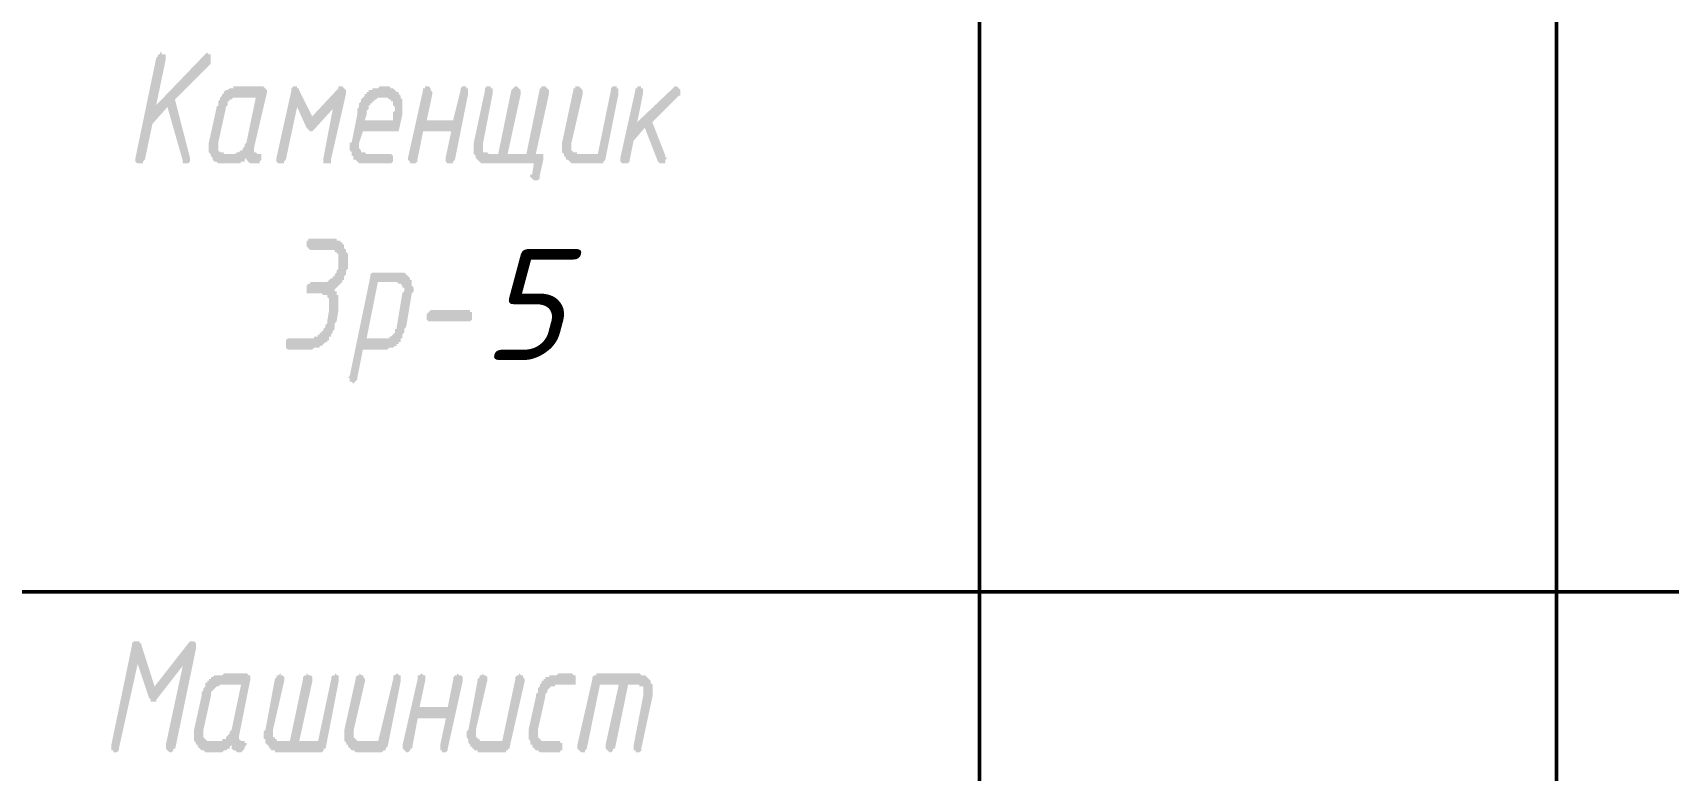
# Model space of a CAD drawing. Header units: millimetres. Extents: x 2279 to 5236, y 896 to 2828.
# Drawn here: x 3834.87 to 3871.72, y 1193.62 to 1210.23 of the extents above; entities that cross this region are included whole.
import ezdxf

# ---------------------------------------------------------------- set-up
doc = ezdxf.new("R2010")
doc.units = ezdxf.units.MM
doc.layers.add('PDF _!!ТОНКАЯ', color=7, linetype='Continuous')
doc.layers.add('PDF _Текст', color=7, linetype='Continuous')
doc.styles.add('PDF ISOCPEUR Italic', font='isocpeui.ttf')

msp = doc.modelspace()

# ---------------------------------------------------------------- hatches: boundary and pattern name
at = {"layer": 'PDF _!!ТОНКАЯ', "transparency": 33554559}
for points in [[(3837.905, 1208.553), (3837.566, 1208.172), (3837.397, 1207.368), (3837.355, 1207.325), (3837.355, 1207.283), (3837.312, 1207.283), (3837.312, 1207.283), (3837.27, 1207.283), (3837.27, 1207.283), (3837.228, 1207.283), (3837.228, 1207.283), (3837.185, 1207.325), (3837.185, 1207.368), (3837.185, 1207.368), (3837.185, 1207.41), (3837.185, 1207.41), (3837.651, 1209.654), (3837.693, 1209.696), (3837.693, 1209.738), (3837.736, 1209.738), (3837.736, 1209.781), (3837.778, 1209.781), (3837.778, 1209.738), (3837.82, 1209.738), (3837.863, 1209.738), (3837.863, 1209.696), (3837.863, 1209.654), (3837.863, 1209.654), (3837.863, 1209.611), (3837.863, 1209.611), (3837.651, 1208.595), (3838.752, 1209.738), (3838.752, 1209.738), (3838.794, 1209.781), (3838.794, 1209.781), (3838.836, 1209.738), (3838.836, 1209.738), (3838.879, 1209.738), (3838.879, 1209.696), (3838.879, 1209.654), (3838.879, 1209.654), (3838.879, 1209.611), (3838.879, 1209.569), (3838.879, 1209.527), (3838.074, 1208.722), (3838.413, 1207.41), (3838.413, 1207.368), (3838.413, 1207.368), (3838.413, 1207.325), (3838.413, 1207.325), (3838.371, 1207.283), (3838.371, 1207.283), (3838.328, 1207.283), (3838.328, 1207.283), (3838.286, 1207.283), (3838.244, 1207.283), (3838.244, 1207.283), (3838.244, 1207.325), (3838.244, 1207.368)], [(3841.63, 1208.511), (3841.207, 1208.045), (3841.207, 1208.045), (3841.165, 1208.003), (3841.122, 1208.003), (3841.122, 1208.003), (3841.08, 1208.045), (3841.08, 1208.045), (3841.038, 1208.087), (3840.826, 1208.553), (3840.572, 1207.368), (3840.53, 1207.325), (3840.53, 1207.283), (3840.53, 1207.283), (3840.487, 1207.283), (3840.445, 1207.283), (3840.445, 1207.283), (3840.403, 1207.283), (3840.403, 1207.283), (3840.36, 1207.325), (3840.36, 1207.368), (3840.36, 1207.368), (3840.36, 1207.41), (3840.36, 1207.41), (3840.699, 1208.934), (3840.699, 1208.976), (3840.699, 1208.976), (3840.741, 1209.019), (3840.784, 1209.019), (3840.784, 1209.019), (3840.826, 1209.019), (3840.826, 1208.976), (3840.868, 1208.976), (3840.868, 1208.934), (3841.165, 1208.341), (3841.757, 1208.976), (3841.757, 1209.019), (3841.8, 1209.019), (3841.8, 1209.019), (3841.842, 1209.019), (3841.884, 1208.976), (3841.884, 1208.976), (3841.927, 1208.934), (3841.927, 1208.934), (3841.927, 1208.892), (3841.927, 1208.849), (3841.927, 1208.849), (3841.588, 1207.368), (3841.588, 1207.325), (3841.588, 1207.283), (3841.546, 1207.283), (3841.503, 1207.283), (3841.503, 1207.283), (3841.461, 1207.283), (3841.461, 1207.283), (3841.419, 1207.283), (3841.419, 1207.325), (3841.419, 1207.368), (3841.419, 1207.368), (3841.419, 1207.41), (3841.419, 1207.41)], [(3844.298, 1208.003), (3843.663, 1208.003), (3843.536, 1207.368), (3843.536, 1207.325), (3843.493, 1207.283), (3843.493, 1207.283), (3843.451, 1207.283), (3843.451, 1207.283), (3843.409, 1207.283), (3843.366, 1207.283), (3843.366, 1207.283), (3843.366, 1207.325), (3843.324, 1207.368), (3843.324, 1207.368), (3843.324, 1207.41), (3843.324, 1207.41), (3843.663, 1208.934), (3843.663, 1208.976), (3843.705, 1208.976), (3843.705, 1209.019), (3843.747, 1209.019), (3843.747, 1209.019), (3843.79, 1209.019), (3843.832, 1208.976), (3843.832, 1208.976), (3843.832, 1208.934), (3843.874, 1208.892), (3843.874, 1208.892), (3843.874, 1208.849), (3843.874, 1208.849), (3843.747, 1208.257), (3844.34, 1208.257), (3844.509, 1208.934), (3844.509, 1208.976), (3844.509, 1208.976), (3844.552, 1209.019), (3844.552, 1209.019), (3844.594, 1209.019), (3844.636, 1209.019), (3844.636, 1208.976), (3844.679, 1208.976), (3844.679, 1208.934), (3844.679, 1208.934), (3844.679, 1208.892), (3844.679, 1208.849), (3844.679, 1208.849), (3844.382, 1207.368), (3844.34, 1207.325), (3844.34, 1207.283), (3844.298, 1207.283), (3844.298, 1207.283), (3844.255, 1207.283), (3844.255, 1207.283), (3844.213, 1207.283), (3844.213, 1207.283), (3844.171, 1207.325), (3844.171, 1207.368), (3844.171, 1207.368), (3844.171, 1207.41), (3844.171, 1207.41)], [(3846.16, 1207.283), (3845.102, 1207.283), (3845.06, 1207.283), (3845.06, 1207.283), (3845.017, 1207.283), (3844.975, 1207.283), (3844.975, 1207.283), (3844.933, 1207.325), (3844.933, 1207.325), (3844.89, 1207.368), (3844.89, 1207.368), (3844.848, 1207.41), (3844.848, 1207.452), (3844.848, 1207.452), (3844.806, 1207.495), (3844.806, 1207.537), (3844.806, 1207.579), (3844.806, 1207.622), (3844.806, 1207.664), (3844.806, 1207.664), (3844.806, 1207.706), (3844.806, 1207.749), (3844.806, 1207.749), (3845.06, 1208.934), (3845.06, 1208.976), (3845.06, 1208.976), (3845.102, 1209.019), (3845.144, 1209.019), (3845.144, 1209.019), (3845.187, 1209.019), (3845.187, 1208.976), (3845.229, 1208.976), (3845.229, 1208.934), (3845.229, 1208.892), (3845.229, 1208.892), (3845.229, 1208.849), (3845.229, 1208.849), (3845.017, 1207.749), (3845.017, 1207.706), (3845.017, 1207.706), (3845.017, 1207.664), (3845.017, 1207.622), (3845.017, 1207.622), (3845.017, 1207.579), (3845.017, 1207.537), (3845.06, 1207.537), (3845.102, 1207.537), (3845.102, 1207.537), (3845.144, 1207.495), (3845.144, 1207.495), (3845.356, 1207.495), (3845.652, 1208.934), (3845.695, 1208.976), (3845.695, 1208.976), (3845.737, 1209.019), (3845.737, 1209.019), (3845.779, 1209.019), (3845.779, 1209.019), (3845.822, 1208.976), (3845.822, 1208.976), (3845.864, 1208.934), (3845.864, 1208.892), (3845.864, 1208.892), (3845.864, 1208.849), (3845.864, 1208.849), (3845.568, 1207.495), (3845.991, 1207.495), (3846.287, 1208.934), (3846.287, 1208.976), (3846.33, 1208.976), (3846.33, 1209.019), (3846.372, 1209.019), (3846.372, 1209.019), (3846.414, 1209.019), (3846.457, 1208.976), (3846.457, 1208.976), (3846.499, 1208.934), (3846.499, 1208.892), (3846.499, 1208.892), (3846.499, 1208.849), (3846.499, 1208.849), (3846.203, 1207.495), (3846.287, 1207.495), (3846.33, 1207.495), (3846.372, 1207.495), (3846.372, 1207.495), (3846.372, 1207.452), (3846.372, 1207.41), (3846.372, 1207.368), (3846.287, 1206.987), (3846.287, 1206.944), (3846.245, 1206.902), (3846.245, 1206.902), (3846.203, 1206.902), (3846.203, 1206.902), (3846.16, 1206.902), (3846.16, 1206.902), (3846.118, 1206.944), (3846.118, 1206.944), (3846.076, 1206.987), (3846.076, 1207.029), (3846.118, 1207.029), (3846.118, 1207.029)], [(3847.896, 1208.934), (3847.896, 1208.976), (3847.896, 1208.976), (3847.938, 1209.019), (3847.981, 1209.019), (3847.981, 1209.019), (3848.023, 1209.019), (3848.023, 1208.976), (3848.065, 1208.976), (3848.065, 1208.934), (3848.065, 1208.934), (3848.065, 1208.892), (3848.065, 1208.849), (3848.065, 1208.849), (3847.769, 1207.368), (3847.769, 1207.368), (3847.727, 1207.325), (3847.727, 1207.283), (3847.684, 1207.283), (3847.684, 1207.283), (3847.642, 1207.283), (3847.642, 1207.283), (3847.134, 1207.283), (3847.092, 1207.283), (3847.049, 1207.283), (3847.007, 1207.283), (3847.007, 1207.283), (3846.965, 1207.325), (3846.965, 1207.325), (3846.922, 1207.368), (3846.88, 1207.368), (3846.88, 1207.368), (3846.88, 1207.41), (3846.838, 1207.452), (3846.838, 1207.452), (3846.838, 1207.495), (3846.795, 1207.537), (3846.795, 1207.579), (3846.795, 1207.622), (3846.795, 1207.664), (3846.795, 1207.664), (3846.795, 1207.706), (3846.795, 1207.749), (3846.795, 1207.749), (3847.049, 1208.934), (3847.049, 1208.976), (3847.092, 1208.976), (3847.092, 1209.019), (3847.134, 1209.019), (3847.134, 1209.019), (3847.176, 1209.019), (3847.219, 1208.976), (3847.219, 1208.976), (3847.261, 1208.934), (3847.261, 1208.934), (3847.261, 1208.892), (3847.261, 1208.849), (3847.261, 1208.849), (3847.007, 1207.749), (3847.007, 1207.706), (3847.007, 1207.664), (3847.007, 1207.664), (3847.007, 1207.622), (3847.007, 1207.622), (3847.007, 1207.579), (3847.049, 1207.537), (3847.049, 1207.537), (3847.092, 1207.537), (3847.134, 1207.537), (3847.134, 1207.495), (3847.176, 1207.495), (3847.6, 1207.495)], [(3848.658, 1208.087), (3848.404, 1207.791), (3848.319, 1207.368), (3848.319, 1207.325), (3848.277, 1207.283), (3848.277, 1207.283), (3848.235, 1207.283), (3848.235, 1207.283), (3848.192, 1207.283), (3848.15, 1207.283), (3848.15, 1207.283), (3848.108, 1207.325), (3848.108, 1207.368), (3848.108, 1207.368), (3848.108, 1207.41), (3848.108, 1207.41), (3848.446, 1208.934), (3848.446, 1208.976), (3848.489, 1208.976), (3848.489, 1209.019), (3848.531, 1209.019), (3848.531, 1209.019), (3848.573, 1209.019), (3848.573, 1208.976), (3848.616, 1208.976), (3848.616, 1208.934), (3848.616, 1208.934), (3848.616, 1208.892), (3848.616, 1208.849), (3848.616, 1208.849), (3848.489, 1208.214), (3849.293, 1208.976), (3849.335, 1209.019), (3849.378, 1209.019), (3849.378, 1209.019), (3849.378, 1209.019), (3849.42, 1208.976), (3849.42, 1208.976), (3849.462, 1208.934), (3849.462, 1208.892), (3849.462, 1208.892), (3849.462, 1208.849), (3849.462, 1208.807), (3849.42, 1208.807), (3849.42, 1208.807), (3848.827, 1208.214), (3849.124, 1207.452), (3849.124, 1207.41), (3849.166, 1207.41), (3849.124, 1207.368), (3849.124, 1207.325), (3849.124, 1207.283), (3849.081, 1207.283), (3849.081, 1207.283), (3849.039, 1207.283), (3848.997, 1207.283), (3848.997, 1207.283), (3848.954, 1207.325), (3848.954, 1207.325)], [(3841.63, 1204.447), (3841.673, 1204.447), (3841.673, 1204.404), (3841.715, 1204.404), (3841.715, 1204.362), (3841.715, 1204.32), (3841.757, 1204.32), (3841.757, 1204.277), (3841.757, 1204.235), (3841.757, 1204.193), (3841.757, 1204.15), (3841.757, 1204.108), (3841.757, 1204.066), (3841.757, 1204.023), (3841.757, 1203.981), (3841.757, 1203.981), (3841.715, 1203.727), (3841.673, 1203.685), (3841.673, 1203.642), (3841.673, 1203.6), (3841.673, 1203.558), (3841.63, 1203.515), (3841.63, 1203.473), (3841.63, 1203.473), (3841.588, 1203.431), (3841.588, 1203.388), (3841.546, 1203.388), (3841.546, 1203.346), (3841.546, 1203.304), (3841.503, 1203.304), (3841.503, 1203.261), (3841.461, 1203.261), (3841.419, 1203.219), (3841.419, 1203.219), (3841.376, 1203.177), (3841.376, 1203.177), (3841.334, 1203.177), (3841.334, 1203.134), (3841.292, 1203.134), (3841.249, 1203.134), (3841.249, 1203.134), (3841.207, 1203.134), (3841.165, 1203.092), (3841.165, 1203.092), (3841.122, 1203.092), (3841.08, 1203.092), (3841.038, 1203.092), (3841.038, 1203.092), (3840.657, 1203.092), (3840.614, 1203.092), (3840.614, 1203.092), (3840.572, 1203.134), (3840.572, 1203.134), (3840.572, 1203.177), (3840.572, 1203.219), (3840.572, 1203.261), (3840.572, 1203.304), (3840.572, 1203.304), (3840.614, 1203.346), (3840.614, 1203.346), (3840.657, 1203.346), (3841.08, 1203.346), (3841.122, 1203.346), (3841.165, 1203.346), (3841.207, 1203.346), (3841.207, 1203.388), (3841.249, 1203.388), (3841.292, 1203.388), (3841.292, 1203.431), (3841.334, 1203.431), (3841.334, 1203.473), (3841.376, 1203.473), (3841.376, 1203.515), (3841.419, 1203.515), (3841.419, 1203.558), (3841.461, 1203.6), (3841.461, 1203.642), (3841.461, 1203.642), (3841.503, 1203.685), (3841.503, 1203.727), (3841.546, 1203.981), (3841.546, 1204.023), (3841.546, 1204.066), (3841.546, 1204.108), (3841.546, 1204.108), (3841.546, 1204.15), (3841.546, 1204.193), (3841.546, 1204.193), (3841.546, 1204.235), (3841.503, 1204.277), (3841.503, 1204.277), (3841.503, 1204.32), (3841.461, 1204.32), (3841.419, 1204.32), (3841.419, 1204.32), (3841.376, 1204.362), (3841.334, 1204.362), (3841.334, 1204.362), (3841.122, 1204.362), (3841.122, 1204.362), (3841.08, 1204.362), (3841.038, 1204.362), (3841.038, 1204.404), (3841.038, 1204.447), (3841.038, 1204.489), (3841.038, 1204.489), (3841.038, 1204.531), (3841.08, 1204.574), (3841.08, 1204.574), (3841.122, 1204.574), (3841.122, 1204.616), (3841.376, 1204.616), (3841.419, 1204.616), (3841.419, 1204.616), (3841.461, 1204.616), (3841.503, 1204.616), (3841.503, 1204.616), (3841.546, 1204.658), (3841.546, 1204.658), (3841.588, 1204.701), (3841.63, 1204.701), (3841.63, 1204.743), (3841.673, 1204.743), (3841.673, 1204.785), (3841.715, 1204.828), (3841.715, 1204.828), (3841.715, 1204.87), (3841.757, 1204.912), (3841.757, 1204.955), (3841.757, 1204.955), (3841.757, 1204.997), (3841.757, 1205.039), (3841.757, 1205.082), (3841.757, 1205.124), (3841.757, 1205.166), (3841.757, 1205.209), (3841.757, 1205.209), (3841.757, 1205.251), (3841.715, 1205.251), (3841.715, 1205.293), (3841.673, 1205.293), (3841.673, 1205.336), (3841.63, 1205.336), (3841.588, 1205.336), (3841.588, 1205.336), (3841.546, 1205.336), (3841.546, 1205.336), (3841.122, 1205.336), (3841.122, 1205.336), (3841.08, 1205.378), (3841.08, 1205.378), (3841.038, 1205.42), (3841.038, 1205.42), (3841.038, 1205.463), (3841.038, 1205.505), (3841.038, 1205.547), (3841.08, 1205.547), (3841.08, 1205.59), (3841.122, 1205.59), (3841.122, 1205.59), (3841.588, 1205.59), (3841.63, 1205.59), (3841.63, 1205.59), (3841.673, 1205.59), (3841.715, 1205.59), (3841.715, 1205.547), (3841.757, 1205.547), (3841.8, 1205.547), (3841.8, 1205.505), (3841.842, 1205.505), (3841.842, 1205.463), (3841.884, 1205.463), (3841.884, 1205.42), (3841.884, 1205.378), (3841.927, 1205.336), (3841.927, 1205.336), (3841.927, 1205.293), (3841.969, 1205.251), (3841.969, 1205.209), (3841.969, 1205.209), (3841.969, 1205.166), (3841.969, 1205.124), (3841.969, 1205.082), (3841.969, 1205.039), (3841.969, 1204.997), (3841.969, 1204.955), (3841.969, 1204.955), (3841.969, 1204.912), (3841.927, 1204.87), (3841.927, 1204.828), (3841.927, 1204.828), (3841.927, 1204.785), (3841.884, 1204.743), (3841.884, 1204.701), (3841.884, 1204.658), (3841.842, 1204.658), (3841.842, 1204.616), (3841.8, 1204.574), (3841.8, 1204.574), (3841.757, 1204.531), (3841.757, 1204.531), (3841.715, 1204.489), (3841.715, 1204.489), (3841.673, 1204.447), (3841.673, 1204.447), (3841.63, 1204.447)], [(3844.679, 1203.727), (3843.832, 1203.727), (3843.832, 1203.727), (3843.79, 1203.727), (3843.747, 1203.769), (3843.747, 1203.769), (3843.747, 1203.812), (3843.747, 1203.854), (3843.747, 1203.896), (3843.747, 1203.896), (3843.79, 1203.939), (3843.79, 1203.939), (3843.832, 1203.981), (3843.832, 1203.981), (3844.679, 1203.981), (3844.721, 1203.981), (3844.721, 1203.939), (3844.763, 1203.939), (3844.763, 1203.896), (3844.763, 1203.896), (3844.763, 1203.854), (3844.763, 1203.812), (3844.763, 1203.769), (3844.763, 1203.769), (3844.721, 1203.727), (3844.679, 1203.727), (3844.679, 1203.727)], [(3837.234, 1196.019), (3836.811, 1194.114), (3836.811, 1194.114), (3836.811, 1194.071), (3836.768, 1194.029), (3836.768, 1194.029), (3836.726, 1194.029), (3836.684, 1194.029), (3836.684, 1194.071), (3836.641, 1194.071), (3836.641, 1194.114), (3836.641, 1194.156), (3836.641, 1194.156), (3836.641, 1194.198), (3836.641, 1194.198), (3837.107, 1196.442), (3837.107, 1196.484), (3837.149, 1196.527), (3837.149, 1196.527), (3837.192, 1196.527), (3837.192, 1196.527), (3837.234, 1196.527), (3837.276, 1196.527), (3837.276, 1196.484), (3837.319, 1196.484), (3837.319, 1196.442), (3837.615, 1195.511), (3838.377, 1196.484), (3838.42, 1196.527), (3838.42, 1196.527), (3838.462, 1196.527), (3838.504, 1196.527), (3838.504, 1196.527), (3838.547, 1196.484), (3838.547, 1196.484), (3838.547, 1196.442), (3838.547, 1196.4), (3838.547, 1196.357), (3838.547, 1196.357), (3838.081, 1194.114), (3838.038, 1194.114), (3838.038, 1194.071), (3837.996, 1194.029), (3837.996, 1194.029), (3837.954, 1194.029), (3837.954, 1194.029), (3837.911, 1194.071), (3837.911, 1194.071), (3837.869, 1194.114), (3837.869, 1194.156), (3837.869, 1194.156), (3837.869, 1194.198), (3837.869, 1194.198), (3838.25, 1195.976), (3837.657, 1195.214), (3837.657, 1195.172), (3837.615, 1195.172), (3837.573, 1195.172), (3837.573, 1195.172), (3837.53, 1195.172), (3837.53, 1195.214), (3837.488, 1195.257)], [(3841.468, 1194.114), (3841.425, 1194.114), (3841.425, 1194.071), (3841.425, 1194.071), (3841.383, 1194.029), (3841.383, 1194.029), (3841.341, 1194.029), (3840.409, 1194.029), (3840.367, 1194.029), (3840.325, 1194.029), (3840.325, 1194.071), (3840.282, 1194.071), (3840.24, 1194.071), (3840.24, 1194.114), (3840.198, 1194.114), (3840.198, 1194.156), (3840.198, 1194.156), (3840.155, 1194.198), (3840.155, 1194.198), (3840.113, 1194.241), (3840.113, 1194.283), (3840.113, 1194.325), (3840.071, 1194.325), (3840.071, 1194.368), (3840.071, 1194.41), (3840.071, 1194.452), (3840.071, 1194.452), (3840.071, 1194.495), (3840.113, 1194.537), (3840.325, 1195.68), (3840.367, 1195.722), (3840.367, 1195.765), (3840.409, 1195.765), (3840.409, 1195.765), (3840.452, 1195.807), (3840.452, 1195.765), (3840.494, 1195.765), (3840.494, 1195.765), (3840.536, 1195.722), (3840.536, 1195.68), (3840.536, 1195.68), (3840.536, 1195.638), (3840.536, 1195.638), (3840.282, 1194.537), (3840.282, 1194.495), (3840.282, 1194.452), (3840.282, 1194.452), (3840.282, 1194.41), (3840.282, 1194.368), (3840.325, 1194.368), (3840.325, 1194.325), (3840.367, 1194.325), (3840.367, 1194.283), (3840.409, 1194.283), (3840.452, 1194.283), (3840.452, 1194.283), (3840.663, 1194.283), (3840.96, 1195.68), (3840.96, 1195.722), (3841.002, 1195.765), (3841.002, 1195.765), (3841.044, 1195.765), (3841.044, 1195.807), (3841.087, 1195.765), (3841.129, 1195.765), (3841.129, 1195.765), (3841.171, 1195.722), (3841.171, 1195.68), (3841.171, 1195.68), (3841.171, 1195.638), (3841.171, 1195.638), (3840.875, 1194.283), (3841.298, 1194.283), (3841.595, 1195.68), (3841.595, 1195.722), (3841.637, 1195.765), (3841.637, 1195.765), (3841.679, 1195.765), (3841.679, 1195.807), (3841.722, 1195.765), (3841.722, 1195.765), (3841.764, 1195.765), (3841.764, 1195.722), (3841.764, 1195.68), (3841.764, 1195.68), (3841.764, 1195.638), (3841.764, 1195.638)], [(3842.992, 1195.68), (3842.992, 1195.722), (3842.992, 1195.765), (3843.034, 1195.765), (3843.034, 1195.765), (3843.076, 1195.807), (3843.119, 1195.765), (3843.119, 1195.765), (3843.161, 1195.765), (3843.161, 1195.722), (3843.161, 1195.68), (3843.161, 1195.68), (3843.161, 1195.638), (3843.161, 1195.638), (3842.865, 1194.156), (3842.822, 1194.114), (3842.822, 1194.114), (3842.822, 1194.071), (3842.78, 1194.071), (3842.738, 1194.029), (3842.738, 1194.029), (3842.738, 1194.029), (3842.187, 1194.029), (3842.187, 1194.029), (3842.145, 1194.029), (3842.103, 1194.071), (3842.103, 1194.071), (3842.06, 1194.071), (3842.018, 1194.114), (3842.018, 1194.114), (3841.976, 1194.156), (3841.976, 1194.156), (3841.976, 1194.198), (3841.933, 1194.198), (3841.933, 1194.241), (3841.891, 1194.283), (3841.891, 1194.325), (3841.891, 1194.368), (3841.891, 1194.368), (3841.891, 1194.41), (3841.891, 1194.452), (3841.891, 1194.452), (3841.891, 1194.495), (3841.891, 1194.537), (3842.145, 1195.68), (3842.145, 1195.722), (3842.187, 1195.765), (3842.187, 1195.765), (3842.23, 1195.765), (3842.23, 1195.807), (3842.272, 1195.765), (3842.314, 1195.765), (3842.314, 1195.765), (3842.314, 1195.722), (3842.357, 1195.68), (3842.357, 1195.68), (3842.357, 1195.638), (3842.357, 1195.638), (3842.103, 1194.537), (3842.103, 1194.495), (3842.103, 1194.452), (3842.103, 1194.452), (3842.103, 1194.41), (3842.103, 1194.368), (3842.103, 1194.368), (3842.145, 1194.325), (3842.145, 1194.325), (3842.187, 1194.283), (3842.187, 1194.283), (3842.23, 1194.283), (3842.272, 1194.283), (3842.653, 1194.283)], [(3844.177, 1194.791), (3843.542, 1194.791), (3843.415, 1194.114), (3843.373, 1194.114), (3843.373, 1194.071), (3843.33, 1194.029), (3843.33, 1194.029), (3843.288, 1194.029), (3843.288, 1194.029), (3843.246, 1194.071), (3843.246, 1194.071), (3843.203, 1194.114), (3843.203, 1194.156), (3843.203, 1194.156), (3843.203, 1194.198), (3843.203, 1194.198), (3843.542, 1195.68), (3843.542, 1195.722), (3843.542, 1195.765), (3843.584, 1195.765), (3843.584, 1195.765), (3843.627, 1195.807), (3843.669, 1195.765), (3843.669, 1195.765), (3843.711, 1195.765), (3843.711, 1195.722), (3843.711, 1195.68), (3843.711, 1195.68), (3843.711, 1195.638), (3843.711, 1195.638), (3843.584, 1195.045), (3844.219, 1195.045), (3844.346, 1195.68), (3844.346, 1195.722), (3844.389, 1195.765), (3844.389, 1195.765), (3844.431, 1195.765), (3844.431, 1195.807), (3844.473, 1195.765), (3844.516, 1195.765), (3844.516, 1195.765), (3844.558, 1195.722), (3844.558, 1195.68), (3844.558, 1195.68), (3844.558, 1195.638), (3844.558, 1195.638), (3844.219, 1194.114), (3844.219, 1194.114), (3844.219, 1194.071), (3844.177, 1194.029), (3844.135, 1194.029), (3844.135, 1194.029), (3844.092, 1194.029), (3844.092, 1194.071), (3844.05, 1194.071), (3844.05, 1194.114), (3844.05, 1194.156), (3844.05, 1194.156), (3844.05, 1194.198), (3844.05, 1194.198)], [(3845.743, 1195.68), (3845.743, 1195.722), (3845.786, 1195.765), (3845.786, 1195.765), (3845.828, 1195.765), (3845.828, 1195.807), (3845.87, 1195.765), (3845.913, 1195.765), (3845.913, 1195.765), (3845.913, 1195.722), (3845.955, 1195.68), (3845.955, 1195.68), (3845.955, 1195.638), (3845.955, 1195.638), (3845.616, 1194.156), (3845.616, 1194.114), (3845.574, 1194.114), (3845.574, 1194.071), (3845.532, 1194.071), (3845.532, 1194.029), (3845.489, 1194.029), (3845.489, 1194.029), (3844.981, 1194.029), (3844.939, 1194.029), (3844.897, 1194.029), (3844.897, 1194.071), (3844.854, 1194.071), (3844.812, 1194.071), (3844.812, 1194.114), (3844.77, 1194.114), (3844.77, 1194.156), (3844.727, 1194.156), (3844.727, 1194.198), (3844.727, 1194.198), (3844.685, 1194.241), (3844.685, 1194.283), (3844.685, 1194.325), (3844.643, 1194.368), (3844.643, 1194.368), (3844.643, 1194.41), (3844.643, 1194.452), (3844.643, 1194.452), (3844.643, 1194.495), (3844.685, 1194.537), (3844.897, 1195.68), (3844.939, 1195.722), (3844.939, 1195.765), (3844.981, 1195.765), (3844.981, 1195.765), (3845.024, 1195.807), (3845.024, 1195.765), (3845.066, 1195.765), (3845.066, 1195.765), (3845.108, 1195.722), (3845.108, 1195.68), (3845.108, 1195.68), (3845.108, 1195.638), (3845.108, 1195.638), (3844.854, 1194.537), (3844.854, 1194.495), (3844.854, 1194.452), (3844.854, 1194.452), (3844.854, 1194.41), (3844.854, 1194.368), (3844.897, 1194.368), (3844.897, 1194.325), (3844.939, 1194.325), (3844.939, 1194.283), (3844.981, 1194.283), (3845.024, 1194.283), (3845.024, 1194.283), (3845.447, 1194.283)], [(3846.675, 1194.029), (3846.336, 1194.029), (3846.336, 1194.029), (3846.294, 1194.029), (3846.251, 1194.071), (3846.251, 1194.071), (3846.209, 1194.071), (3846.167, 1194.114), (3846.167, 1194.114), (3846.124, 1194.156), (3846.124, 1194.156), (3846.124, 1194.198), (3846.082, 1194.198), (3846.082, 1194.241), (3846.082, 1194.283), (3846.04, 1194.325), (3846.04, 1194.368), (3846.04, 1194.368), (3846.04, 1194.41), (3846.04, 1194.452), (3846.04, 1194.452), (3846.04, 1194.495), (3846.04, 1194.537), (3846.209, 1195.299), (3846.209, 1195.341), (3846.251, 1195.384), (3846.251, 1195.426), (3846.251, 1195.468), (3846.251, 1195.468), (3846.294, 1195.511), (3846.294, 1195.553), (3846.336, 1195.595), (3846.336, 1195.595), (3846.336, 1195.638), (3846.378, 1195.638), (3846.378, 1195.68), (3846.378, 1195.68), (3846.421, 1195.68), (3846.421, 1195.722), (3846.463, 1195.722), (3846.505, 1195.722), (3846.505, 1195.765), (3846.548, 1195.765), (3846.59, 1195.765), (3846.59, 1195.765), (3846.632, 1195.765), (3846.675, 1195.765), (3846.717, 1195.807), (3846.717, 1195.807), (3847.013, 1195.807), (3847.056, 1195.765), (3847.056, 1195.765), (3847.098, 1195.765), (3847.098, 1195.722), (3847.098, 1195.68), (3847.098, 1195.68), (3847.098, 1195.638), (3847.098, 1195.595), (3847.098, 1195.553), (3847.056, 1195.553), (3847.056, 1195.553), (3847.013, 1195.553), (3846.675, 1195.553), (3846.632, 1195.553), (3846.632, 1195.511), (3846.59, 1195.511), (3846.548, 1195.511), (3846.548, 1195.511), (3846.505, 1195.468), (3846.505, 1195.468), (3846.463, 1195.426), (3846.463, 1195.426), (3846.463, 1195.384), (3846.421, 1195.341), (3846.421, 1195.299), (3846.421, 1195.299), (3846.251, 1194.537), (3846.251, 1194.495), (3846.251, 1194.452), (3846.251, 1194.452), (3846.251, 1194.41), (3846.251, 1194.368), (3846.251, 1194.368), (3846.294, 1194.325), (3846.294, 1194.325), (3846.336, 1194.283), (3846.336, 1194.283), (3846.378, 1194.283), (3846.421, 1194.283), (3846.675, 1194.283), (3846.717, 1194.283), (3846.759, 1194.283), (3846.759, 1194.241), (3846.802, 1194.241), (3846.802, 1194.198), (3846.802, 1194.156), (3846.802, 1194.114), (3846.802, 1194.071), (3846.759, 1194.071), (3846.759, 1194.029), (3846.717, 1194.029), (3846.675, 1194.029)], [(3847.479, 1195.68), (3847.479, 1195.722), (3847.521, 1195.765), (3847.521, 1195.765), (3847.564, 1195.765), (3847.564, 1195.807), (3848.537, 1195.807), (3848.58, 1195.765), (3848.58, 1195.765), (3848.622, 1195.765), (3848.664, 1195.765), (3848.664, 1195.765), (3848.707, 1195.722), (3848.707, 1195.722), (3848.749, 1195.68), (3848.749, 1195.68), (3848.792, 1195.638), (3848.792, 1195.595), (3848.792, 1195.595), (3848.834, 1195.553), (3848.834, 1195.511), (3848.834, 1195.468), (3848.834, 1195.426), (3848.834, 1195.384), (3848.834, 1195.384), (3848.834, 1195.341), (3848.834, 1195.299), (3848.834, 1195.299), (3848.58, 1194.114), (3848.58, 1194.114), (3848.58, 1194.071), (3848.537, 1194.029), (3848.495, 1194.029), (3848.495, 1194.029), (3848.453, 1194.029), (3848.453, 1194.071), (3848.41, 1194.071), (3848.41, 1194.114), (3848.41, 1194.156), (3848.41, 1194.156), (3848.41, 1194.198), (3848.41, 1194.198), (3848.622, 1195.299), (3848.622, 1195.341), (3848.622, 1195.384), (3848.622, 1195.384), (3848.622, 1195.426), (3848.622, 1195.426), (3848.622, 1195.468), (3848.622, 1195.511), (3848.58, 1195.511), (3848.537, 1195.511), (3848.537, 1195.553), (3848.495, 1195.553), (3848.495, 1195.553), (3848.283, 1195.553), (3847.987, 1194.114), (3847.945, 1194.114), (3847.945, 1194.071), (3847.902, 1194.029), (3847.902, 1194.029), (3847.86, 1194.029), (3847.86, 1194.029), (3847.818, 1194.071), (3847.818, 1194.071), (3847.775, 1194.114), (3847.775, 1194.156), (3847.775, 1194.156), (3847.775, 1194.198), (3847.775, 1194.198), (3848.072, 1195.553), (3847.648, 1195.553), (3847.352, 1194.114), (3847.352, 1194.114), (3847.31, 1194.071), (3847.31, 1194.029), (3847.267, 1194.029), (3847.267, 1194.029), (3847.225, 1194.029), (3847.183, 1194.071), (3847.183, 1194.071), (3847.14, 1194.114), (3847.14, 1194.156), (3847.14, 1194.156), (3847.14, 1194.198), (3847.14, 1194.198)]]:
    msp.add_hatch(color=256, dxfattribs=at).paths.add_polyline_path(points)
h = msp.add_hatch(color=256, dxfattribs=at)
h.paths.add_polyline_path([(3839.217, 1207.495), (3839.429, 1207.495), (3839.429, 1207.495), (3839.471, 1207.537), (3839.514, 1207.537), (3839.514, 1207.537), (3839.556, 1207.579), (3839.598, 1207.579), (3839.598, 1207.622), (3839.641, 1207.664), (3839.641, 1207.664), (3839.641, 1207.706), (3839.683, 1207.749), (3839.683, 1207.749), (3839.895, 1208.765), (3839.471, 1208.765), (3839.429, 1208.765), (3839.429, 1208.765), (3839.387, 1208.765), (3839.344, 1208.722), (3839.344, 1208.722), (3839.302, 1208.722), (3839.302, 1208.68), (3839.26, 1208.68), (3839.26, 1208.638), (3839.26, 1208.595), (3839.217, 1208.553), (3839.217, 1208.511), (3839.217, 1208.511), (3839.048, 1207.749), (3839.048, 1207.706), (3839.048, 1207.664), (3839.048, 1207.664), (3839.048, 1207.622), (3839.048, 1207.622), (3839.048, 1207.579), (3839.09, 1207.537), (3839.09, 1207.537), (3839.133, 1207.537), (3839.175, 1207.537), (3839.175, 1207.495), (3839.217, 1207.495)], flags=0)
h.paths.add_polyline_path([(3839.175, 1207.283), (3839.133, 1207.283), (3839.09, 1207.283), (3839.048, 1207.283), (3839.048, 1207.283), (3839.006, 1207.325), (3839.006, 1207.325), (3838.963, 1207.325), (3838.921, 1207.368), (3838.921, 1207.368), (3838.921, 1207.41), (3838.879, 1207.452), (3838.879, 1207.452), (3838.879, 1207.495), (3838.836, 1207.537), (3838.836, 1207.579), (3838.836, 1207.622), (3838.836, 1207.664), (3838.836, 1207.664), (3838.836, 1207.706), (3838.836, 1207.749), (3838.836, 1207.749), (3839.006, 1208.511), (3839.006, 1208.553), (3839.048, 1208.595), (3839.048, 1208.638), (3839.048, 1208.68), (3839.09, 1208.722), (3839.09, 1208.765), (3839.09, 1208.765), (3839.133, 1208.807), (3839.133, 1208.849), (3839.175, 1208.849), (3839.175, 1208.892), (3839.175, 1208.892), (3839.175, 1208.892), (3839.217, 1208.934), (3839.217, 1208.934), (3839.26, 1208.934), (3839.302, 1208.976), (3839.302, 1208.976), (3839.344, 1208.976), (3839.387, 1208.976), (3839.387, 1209.019), (3839.429, 1209.019), (3839.471, 1209.019), (3839.514, 1209.019), (3839.514, 1209.019), (3840.064, 1209.019), (3840.064, 1209.019), (3840.106, 1208.976), (3840.106, 1208.976), (3840.149, 1208.934), (3840.149, 1208.892), (3840.149, 1208.892), (3839.852, 1207.622), (3839.852, 1207.622), (3839.852, 1207.622), (3839.852, 1207.579), (3839.852, 1207.537), (3839.895, 1207.537), (3839.937, 1207.495), (3839.937, 1207.495), (3839.979, 1207.495), (3839.979, 1207.495), (3840.022, 1207.495), (3840.022, 1207.452), (3840.022, 1207.41), (3840.022, 1207.368), (3840.022, 1207.368), (3839.979, 1207.325), (3839.979, 1207.283), (3839.937, 1207.283), (3839.937, 1207.283), (3839.895, 1207.283), (3839.895, 1207.283), (3839.852, 1207.283), (3839.81, 1207.283), (3839.768, 1207.283), (3839.768, 1207.283), (3839.725, 1207.325), (3839.725, 1207.325), (3839.683, 1207.368), (3839.683, 1207.368), (3839.683, 1207.41), (3839.641, 1207.368), (3839.641, 1207.368), (3839.641, 1207.325), (3839.598, 1207.325), (3839.556, 1207.325), (3839.556, 1207.283), (3839.514, 1207.283), (3839.471, 1207.283), (3839.471, 1207.283), (3839.429, 1207.283), (3839.387, 1207.283), (3839.344, 1207.283)], flags=0)
h = msp.add_hatch(color=256, dxfattribs=at)
h.paths.add_polyline_path([(3842.985, 1208.384), (3842.985, 1208.426), (3843.028, 1208.468), (3843.028, 1208.511), (3843.028, 1208.511), (3843.028, 1208.553), (3842.985, 1208.595), (3842.985, 1208.638), (3842.985, 1208.638), (3842.985, 1208.68), (3842.943, 1208.68), (3842.943, 1208.722), (3842.901, 1208.722), (3842.901, 1208.722), (3842.858, 1208.765), (3842.816, 1208.765), (3842.774, 1208.765), (3842.774, 1208.765), (3842.731, 1208.765), (3842.689, 1208.765), (3842.689, 1208.765), (3842.646, 1208.765), (3842.604, 1208.722), (3842.604, 1208.722), (3842.562, 1208.722), (3842.562, 1208.68), (3842.519, 1208.68), (3842.519, 1208.638), (3842.477, 1208.638), (3842.477, 1208.595), (3842.435, 1208.595), (3842.435, 1208.553), (3842.435, 1208.511), (3842.392, 1208.468), (3842.392, 1208.468), (3842.392, 1208.426), (3842.392, 1208.384), (3842.35, 1208.257), (3842.985, 1208.257)], flags=0)
h.paths.add_polyline_path([(3843.197, 1208.384), (3843.112, 1208.003), (3842.308, 1208.003), (3842.223, 1207.749), (3842.223, 1207.706), (3842.223, 1207.664), (3842.223, 1207.664), (3842.223, 1207.622), (3842.223, 1207.622), (3842.265, 1207.579), (3842.265, 1207.537), (3842.308, 1207.537), (3842.308, 1207.537), (3842.35, 1207.537), (3842.392, 1207.495), (3842.392, 1207.495), (3842.901, 1207.495), (3842.901, 1207.495), (3842.943, 1207.495), (3842.943, 1207.495), (3842.985, 1207.452), (3842.985, 1207.41), (3842.985, 1207.368), (3842.985, 1207.368), (3842.985, 1207.325), (3842.943, 1207.283), (3842.943, 1207.283), (3842.901, 1207.283), (3842.901, 1207.283), (3842.35, 1207.283), (3842.308, 1207.283), (3842.265, 1207.283), (3842.265, 1207.283), (3842.223, 1207.283), (3842.181, 1207.325), (3842.181, 1207.325), (3842.138, 1207.368), (3842.138, 1207.368), (3842.096, 1207.368), (3842.096, 1207.41), (3842.096, 1207.452), (3842.054, 1207.452), (3842.054, 1207.495), (3842.054, 1207.537), (3842.011, 1207.579), (3842.011, 1207.622), (3842.011, 1207.664), (3842.011, 1207.664), (3842.011, 1207.706), (3842.011, 1207.749), (3842.054, 1207.749), (3842.181, 1208.384), (3842.181, 1208.426), (3842.181, 1208.468), (3842.181, 1208.511), (3842.223, 1208.553), (3842.223, 1208.595), (3842.223, 1208.638), (3842.265, 1208.68), (3842.265, 1208.68), (3842.265, 1208.722), (3842.308, 1208.765), (3842.308, 1208.765), (3842.35, 1208.807), (3842.35, 1208.849), (3842.392, 1208.849), (3842.392, 1208.849), (3842.392, 1208.892), (3842.435, 1208.892), (3842.435, 1208.934), (3842.477, 1208.934), (3842.519, 1208.934), (3842.519, 1208.976), (3842.562, 1208.976), (3842.604, 1208.976), (3842.604, 1208.976), (3842.646, 1208.976), (3842.689, 1209.019), (3842.731, 1209.019), (3842.731, 1209.019), (3842.774, 1209.019), (3842.816, 1209.019), (3842.858, 1209.019), (3842.901, 1209.019), (3842.901, 1209.019), (3842.943, 1208.976), (3842.985, 1208.976), (3842.985, 1208.976), (3843.028, 1208.934), (3843.028, 1208.934), (3843.07, 1208.892), (3843.112, 1208.892), (3843.112, 1208.892), (3843.112, 1208.849), (3843.155, 1208.807), (3843.155, 1208.765), (3843.155, 1208.765), (3843.197, 1208.722), (3843.197, 1208.68), (3843.197, 1208.638), (3843.197, 1208.595), (3843.197, 1208.553), (3843.197, 1208.553), (3843.197, 1208.511), (3843.197, 1208.468), (3843.197, 1208.426), (3843.197, 1208.426), (3843.197, 1208.384)], flags=0)
h = msp.add_hatch(color=256, dxfattribs=at)
h.paths.add_polyline_path([(3842.477, 1204.743), (3842.477, 1204.785), (3842.519, 1204.828), (3842.519, 1204.828), (3842.562, 1204.828), (3842.562, 1204.828), (3843.112, 1204.828), (3843.155, 1204.828), (3843.197, 1204.828), (3843.197, 1204.828), (3843.239, 1204.828), (3843.282, 1204.785), (3843.282, 1204.785), (3843.324, 1204.743), (3843.324, 1204.743), (3843.324, 1204.743), (3843.366, 1204.701), (3843.366, 1204.658), (3843.409, 1204.658), (3843.409, 1204.616), (3843.409, 1204.574), (3843.409, 1204.531), (3843.451, 1204.489), (3843.451, 1204.447), (3843.451, 1204.447), (3843.451, 1204.404), (3843.409, 1204.362), (3843.409, 1204.362), (3843.282, 1203.6), (3843.239, 1203.558), (3843.239, 1203.515), (3843.239, 1203.473), (3843.197, 1203.431), (3843.197, 1203.388), (3843.197, 1203.346), (3843.155, 1203.346), (3843.155, 1203.304), (3843.155, 1203.261), (3843.112, 1203.261), (3843.112, 1203.219), (3843.07, 1203.219), (3843.07, 1203.177), (3843.028, 1203.177), (3843.028, 1203.177), (3842.985, 1203.134), (3842.943, 1203.134), (3842.943, 1203.134), (3842.901, 1203.134), (3842.858, 1203.092), (3842.858, 1203.092), (3842.816, 1203.092), (3842.774, 1203.092), (3842.731, 1203.092), (3842.308, 1203.092), (3842.181, 1202.457), (3842.181, 1202.415), (3842.138, 1202.372), (3842.138, 1202.372), (3842.096, 1202.33), (3842.096, 1202.33), (3842.054, 1202.372), (3842.054, 1202.372), (3842.011, 1202.372), (3842.011, 1202.415), (3842.011, 1202.457), (3841.969, 1202.457), (3842.011, 1202.499), (3842.011, 1202.499)], flags=0)
h.paths.add_polyline_path([(3842.646, 1204.616), (3842.392, 1203.346), (3842.816, 1203.346), (3842.816, 1203.346), (3842.858, 1203.346), (3842.901, 1203.346), (3842.901, 1203.388), (3842.943, 1203.388), (3842.943, 1203.388), (3842.985, 1203.431), (3842.985, 1203.431), (3843.028, 1203.473), (3843.028, 1203.515), (3843.028, 1203.558), (3843.07, 1203.558), (3843.07, 1203.6), (3843.197, 1204.362), (3843.239, 1204.404), (3843.239, 1204.404), (3843.239, 1204.447), (3843.239, 1204.489), (3843.197, 1204.489), (3843.197, 1204.531), (3843.197, 1204.531), (3843.155, 1204.574), (3843.155, 1204.574), (3843.112, 1204.574), (3843.07, 1204.616), (3843.07, 1204.616)], flags=0)
h = msp.add_hatch(color=256, dxfattribs=at)
h.paths.add_polyline_path([(3838.885, 1194.283), (3839.055, 1194.283), (3839.097, 1194.283), (3839.139, 1194.283), (3839.139, 1194.325), (3839.182, 1194.325), (3839.224, 1194.325), (3839.224, 1194.368), (3839.266, 1194.41), (3839.266, 1194.41), (3839.309, 1194.452), (3839.309, 1194.495), (3839.309, 1194.495), (3839.351, 1194.537), (3839.563, 1195.553), (3839.139, 1195.553), (3839.097, 1195.553), (3839.055, 1195.511), (3839.055, 1195.511), (3839.012, 1195.511), (3839.012, 1195.511), (3838.97, 1195.468), (3838.97, 1195.468), (3838.928, 1195.426), (3838.928, 1195.426), (3838.885, 1195.384), (3838.885, 1195.341), (3838.885, 1195.299), (3838.885, 1195.299), (3838.716, 1194.537), (3838.716, 1194.495), (3838.716, 1194.452), (3838.716, 1194.452), (3838.716, 1194.41), (3838.716, 1194.368), (3838.716, 1194.368), (3838.758, 1194.325), (3838.758, 1194.325), (3838.801, 1194.283), (3838.801, 1194.283), (3838.843, 1194.283), (3838.885, 1194.283)], flags=0)
h.paths.add_polyline_path([(3838.801, 1194.029), (3838.801, 1194.029), (3838.758, 1194.029), (3838.716, 1194.071), (3838.674, 1194.071), (3838.674, 1194.071), (3838.631, 1194.114), (3838.631, 1194.114), (3838.589, 1194.156), (3838.589, 1194.156), (3838.589, 1194.198), (3838.547, 1194.198), (3838.547, 1194.241), (3838.504, 1194.283), (3838.504, 1194.325), (3838.504, 1194.325), (3838.504, 1194.368), (3838.504, 1194.41), (3838.504, 1194.41), (3838.504, 1194.452), (3838.504, 1194.495), (3838.504, 1194.537), (3838.674, 1195.299), (3838.674, 1195.341), (3838.674, 1195.384), (3838.716, 1195.426), (3838.716, 1195.468), (3838.716, 1195.468), (3838.758, 1195.511), (3838.758, 1195.553), (3838.758, 1195.595), (3838.801, 1195.595), (3838.801, 1195.638), (3838.843, 1195.638), (3838.843, 1195.68), (3838.843, 1195.68), (3838.885, 1195.68), (3838.885, 1195.722), (3838.928, 1195.722), (3838.928, 1195.722), (3838.97, 1195.765), (3839.012, 1195.765), (3839.012, 1195.765), (3839.055, 1195.765), (3839.097, 1195.765), (3839.139, 1195.765), (3839.182, 1195.807), (3839.182, 1195.807), (3839.69, 1195.807), (3839.732, 1195.765), (3839.774, 1195.765), (3839.774, 1195.765), (3839.774, 1195.722), (3839.774, 1195.68), (3839.774, 1195.68), (3839.52, 1194.41), (3839.52, 1194.368), (3839.52, 1194.368), (3839.52, 1194.325), (3839.52, 1194.325), (3839.563, 1194.283), (3839.563, 1194.283), (3839.605, 1194.283), (3839.605, 1194.283), (3839.647, 1194.283), (3839.647, 1194.241), (3839.69, 1194.241), (3839.69, 1194.198), (3839.647, 1194.156), (3839.647, 1194.114), (3839.647, 1194.114), (3839.605, 1194.071), (3839.605, 1194.071), (3839.563, 1194.029), (3839.563, 1194.029), (3839.52, 1194.029), (3839.52, 1194.029), (3839.478, 1194.029), (3839.436, 1194.071), (3839.393, 1194.071), (3839.393, 1194.071), (3839.351, 1194.114), (3839.351, 1194.114), (3839.351, 1194.156), (3839.351, 1194.198), (3839.309, 1194.156), (3839.309, 1194.114), (3839.266, 1194.114), (3839.266, 1194.114), (3839.224, 1194.071), (3839.182, 1194.071), (3839.182, 1194.071), (3839.139, 1194.029), (3839.097, 1194.029), (3839.055, 1194.029), (3839.055, 1194.029), (3839.012, 1194.029)], flags=0)

# ---------------------------------------------------------------- linework, layer by layer
at = {"layer": 'PDF _!!ТОНКАЯ', "lineweight": 50}
for points in [[(3869.197, 1260.464), (3869.197, 1137.982)], [(3856.2, 1240.482), (3856.2, 1137.982)], [(3654.221, 1197.642), (3991.163, 1197.642)]]:
    msp.add_lwpolyline(points, dxfattribs=at)

# ---------------------------------------------------------------- texts
at = {"layer": 'PDF _Текст', "insert": (3844.996, 1202.859), "char_height": 2.5, "attachment_point": 7, "style": 'PDF ISOCPEUR Italic'}
msp.add_mtext('5', dxfattribs=at)

doc.saveas('drawing.dxf')
